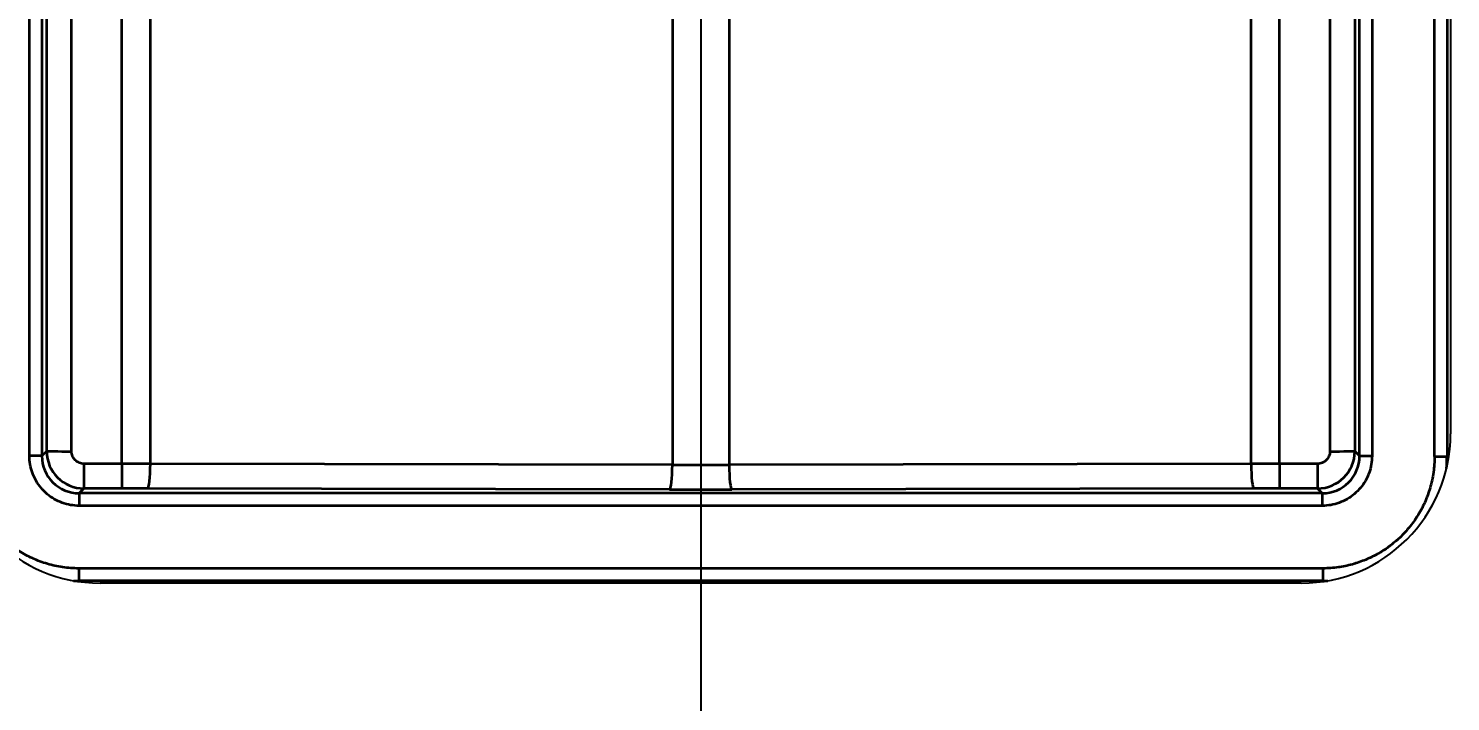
# Model space of a CAD drawing. Header units: millimetres. Extents: x 68 to 2000, y 100 to 2870.
# Drawn here: x 522.4 to 579.6, y 1715.8 to 1742.9 of the extents above; entities that cross this region are included whole.
import ezdxf

# ---------------------------------------------------------------- set-up
doc = ezdxf.new("R2010")
doc.units = ezdxf.units.MM
doc.header["$LTSCALE"] = 10
for name, color, linetype, lineweight in [('_Sichtbarkanten', 7, 'Continuous', 25), ('Bemaßung (ISO)', 7, 'Continuous', 25), ('Sichtbar schmal (ISO)', 7, 'Continuous', 35)]:
    doc.layers.add(name, color=color, linetype=linetype, lineweight=lineweight)
doc.styles.add('Notiztext (DIN)', font='verdana.ttf')
doc.dimstyles.new('Standard (DIN)', dxfattribs={"dimscale": 10, "dimtxt": 2.5, "dimasz": 2.5, "dimexe": 2, "dimexo": 4, "dimgap": 0.5, "dimtad": 1, "dimdec": 1, "dimrnd": 1e-08, "dimtxsty": 'Notiztext (DIN)', "dimcen": 0.09, "dimclrd": 256, "dimclre": 256, "dimclrt": 256, "dimadec": 0, "dimazin": 2, "dimtfac": 1, "dimtmove": 0, "dimatfit": 3, "dimfxl": 0, "dimtolj": 1, "dimtzin": 0, "dimlwd": -1, "dimlwe": -1, "dimarcsym": 0})

# ---------------------------------------------------------------- blocks, each defined once
blk = doc.blocks.new('*D75')
at = {"layer": 'Bemaßung (ISO)', "transparency": 16777216}
for p, q in [((549.429, 1980.97), (549.429, 1443.321)), ((489.279, 1583.67), (489.279, 1443.321)), ((464.279, 1463.321), (439.279, 1463.321)), ((489.279, 1463.321), (514.279, 1463.321)), ((514.279, 1463.321), (524.429, 1463.321)), ((549.429, 1463.321), (524.429, 1463.321)), ((574.429, 1463.321), (599.429, 1463.321))]:
    blk.add_line(p, q, dxfattribs=at)
for points in [[(464.279, 1467.488), (464.279, 1459.154), (489.279, 1463.321)], [(574.429, 1467.488), (574.429, 1459.154), (549.429, 1463.321)]]:
    blk.add_solid(points, dxfattribs=at)
at = {"layer": 'Defpoints', "color": 0, "transparency": 16777216}
for p in [(549.429, 2020.97), (489.279, 1623.67), (549.429, 1463.321)]:
    blk.add_point(p, dxfattribs=at)
at = {"layer": 'Bemaßung (ISO)', "transparency": 16777216, "insert": (499.778, 1494.345), "char_height": 25, "attachment_point": 1, "style": 'Notiztext (DIN)'}
blk.add_mtext('\\A1;60', dxfattribs=at)
blk = doc.blocks.new('*D78')
at = {"layer": 'Bemaßung (ISO)', "transparency": 16777216}
for p, q in [((484.438, 2423.661), (377.204, 2423.661)), ((397.204, 1748.679), (397.204, 2398.661)), ((484.438, 1723.679), (377.204, 1723.679))]:
    blk.add_line(p, q, dxfattribs=at)
for points in [[(393.038, 2398.661), (401.371, 2398.661), (397.204, 2423.661)], [(393.038, 1748.679), (401.371, 1748.679), (397.204, 1723.679)]]:
    blk.add_solid(points, dxfattribs=at)
at = {"layer": 'Defpoints', "color": 0, "transparency": 16777216}
for p in [(397.204, 2423.661), (524.438, 2423.661), (524.438, 1723.679)]:
    blk.add_point(p, dxfattribs=at)
at = {"layer": 'Bemaßung (ISO)', "transparency": 16777216, "insert": (366.18, 2043.306), "char_height": 25, "attachment_point": 1, "rotation": 90, "style": 'Notiztext (DIN)'}
blk.add_mtext('\\A1;700', dxfattribs=at)
blk = doc.blocks.new('*D80')
at = {"layer": 'Bemaßung (ISO)', "transparency": 16777216}
for p, q in [((522.438, 1685.678), (522.438, 1516.968)), ((576.421, 1685.678), (576.421, 1516.968)), ((497.438, 1536.968), (472.438, 1536.968)), ((522.438, 1536.968), (576.421, 1536.968)), ((601.421, 1536.968), (626.421, 1536.968))]:
    blk.add_line(p, q, dxfattribs=at)
for points in [[(497.438, 1541.134), (497.438, 1532.801), (522.438, 1536.968)], [(601.421, 1541.134), (601.421, 1532.801), (576.421, 1536.968)]]:
    blk.add_solid(points, dxfattribs=at)
at = {"layer": 'Defpoints', "color": 0, "transparency": 16777216}
for p in [(522.438, 1725.678), (576.421, 1725.678), (576.421, 1536.968)]:
    blk.add_point(p, dxfattribs=at)
at = {"layer": 'Bemaßung (ISO)', "transparency": 16777216, "insert": (529.97, 1567.488), "char_height": 25, "attachment_point": 1, "style": 'Notiztext (DIN)'}
blk.add_mtext('\\A1;54', dxfattribs=at)

msp = doc.modelspace()

# ---------------------------------------------------------------- linework, layer by layer
at = {"layer": '_Sichtbarkanten'}
for p, q in [((579.579, 2420.77), (579.579, 1726.57)), ((573.579, 1720.57), (525.279, 1720.57))]:
    msp.add_line(p, q, dxfattribs=at)
for centre, start, end in [((525.279, 1726.57), 180, 270), ((573.579, 1726.57), 270, 0)]:
    msp.add_arc(centre, 6, start, end, dxfattribs=at)
at = {"layer": 'Sichtbar schmal (ISO)'}
for p, q in [((522.438, 1725.678), (522.438, 2421.662)), ((522.938, 2421.662), (522.938, 1725.678)), ((575.921, 1725.678), (575.921, 2421.662)), ((576.421, 2421.662), (576.421, 1725.678)), ((578.938, 1725.661), (578.938, 2421.679)), ((579.438, 2421.679), (579.438, 1725.661)), ((523.13, 1725.87), (523.153, 1976.053)), ((524.13, 1725.865), (524.153, 1976.048)), ((574.706, 1976.048), (574.729, 1725.865)), ((575.706, 1976.053), (575.729, 1725.87)), ((526.157, 1725.365), (526.157, 1758.991)), ((527.298, 1725.364), (527.298, 1758.991)), ((571.561, 1725.364), (571.561, 1758.991)), ((572.702, 1725.365), (572.702, 1758.991)), ((548.288, 1743.576), (548.288, 1725.322)), ((550.571, 1743.576), (550.571, 1725.322)), ((523.13, 1725.87), (522.938, 1725.678)), ((575.921, 1725.678), (575.729, 1725.87)), ((522.938, 1725.678), (522.438, 1725.678)), ((526.157, 1725.365), (524.63, 1725.365)), ((524.63, 1725.365), (524.63, 1724.371)), ((526.157, 1725.365), (526.157, 1724.371)), ((548.288, 1725.322), (527.298, 1725.364)), ((571.561, 1725.364), (550.571, 1725.322)), ((574.229, 1725.365), (572.702, 1725.365)), ((572.702, 1725.365), (572.702, 1724.371)), ((574.229, 1725.365), (574.229, 1724.371)), ((575.921, 1725.678), (576.421, 1725.678)), ((578.938, 1725.661), (579.438, 1725.661)), ((579.438, 1725.661), (579.5, 1725.598)), ((524.63, 1724.371), (524.438, 1724.178)), ((574.421, 1724.178), (524.438, 1724.178)), ((524.438, 1724.178), (524.438, 1723.679)), ((526.157, 1724.371), (524.63, 1724.371)), ((548.174, 1724.328), (527.184, 1724.37)), ((571.675, 1724.37), (550.685, 1724.328)), ((574.229, 1724.371), (572.702, 1724.371)), ((574.421, 1724.178), (574.229, 1724.371)), ((574.421, 1724.178), (574.421, 1723.679)), ((574.421, 1723.679), (524.438, 1723.679)), ((524.394, 1720.635), (524.42, 1720.661)), ((574.439, 1721.161), (524.42, 1721.161)), ((524.42, 1721.161), (524.42, 1720.661)), ((574.439, 1720.661), (524.42, 1720.661)), ((574.439, 1721.161), (574.439, 1720.661)), ((574.439, 1720.661), (574.465, 1720.635))]:
    msp.add_line(p, q, dxfattribs=at)
for centre, major_axis, ratio, start_param, end_param in [((524.13, 1725.87), (-1, 0), 0.005236, 0.017454, 1.570797), ((524.63, 1725.871), (-0.971, 1.143), 0.999883, 0.866451, 2.437004), ((574.229, 1725.871), (-0.971, -1.143), 0.999883, 0.704588, 2.275142), ((574.729, 1725.87), (1, 0), 0.005236, 4.712389, 6.265732), ((524.438, 1725.679), (-1.071, -1.051), 0.999502, 5.507051, 7.077545), ((526.157, 1725.213), (-9.998, 0), 0.015185, 4.597998, 4.712389), ((527.184, 1725.369), (-0.002, -1), 0.11413, 0.017568, 1.565823), ((548.174, 1725.327), (-0.002, -1), 0.11413, 0.017568, 1.565823), ((549.429, 1725.518), (-9.997, 0), 0.01972, 1.456394, 1.685199), ((550.685, 1725.327), (0.002, -1), 0.11413, 4.717362, 6.265617), ((572.702, 1725.213), (-9.998, 0), 0.015186, 4.712389, 4.82678), ((571.675, 1725.369), (0.002, -1), 0.11413, 4.717362, 6.265617), ((574.42, 1725.679), (-1.061, 1.061), 0.999492, 2.356403, 3.926894), ((574.437, 1725.662), (-3.537, 3.536), 0.999752, 3.828524, 3.926737), ((526.157, 1724.214), (-8.998, 0), 0.017452, 4.597994, 4.712388), ((549.429, 1724.518), (-10.997, 0), 0.017452, 1.4564, 1.685193), ((572.702, 1724.214), (-8.998, 0), 0.017452, 4.71239, 4.826784), ((524.422, 1725.662), (-3.537, -3.536), 0.999752, 0.743601, 0.785298), ((574.437, 1725.662), (-3.537, 3.536), 0.999752, 2.356257, 2.397954)]:
    msp.add_ellipse(centre, major_axis=major_axis, ratio=ratio, start_param=start_param, end_param=end_param, dxfattribs=at)
for points in [[(524.63, 1725.365), (524.597, 1725.365), (524.532, 1725.372), (524.437, 1725.4), (524.35, 1725.447), (524.274, 1725.509), (524.212, 1725.586), (524.165, 1725.673), (524.137, 1725.767), (524.13, 1725.832), (524.13, 1725.865)], [(574.729, 1725.865), (574.729, 1725.832), (574.722, 1725.767), (574.694, 1725.673), (574.647, 1725.586), (574.585, 1725.509), (574.508, 1725.447), (574.421, 1725.4), (574.327, 1725.372), (574.262, 1725.365), (574.229, 1725.365)]]:
    msp.add_open_spline(points, degree=3, dxfattribs=at)
for points, knots in [([(524.42, 1721.161), (524.206, 1721.161), (523.994, 1721.176), (523.783, 1721.206), (523.78, 1721.207), (523.776, 1721.208), (523.772, 1721.208), (523.565, 1721.238), (523.36, 1721.283), (523.158, 1721.342), (522.956, 1721.401), (522.758, 1721.474), (522.567, 1721.561), (522.562, 1721.563), (522.558, 1721.565), (522.554, 1721.567), (522.367, 1721.652), (522.186, 1721.75), (522.012, 1721.86), (522.004, 1721.865), (521.997, 1721.87), (521.989, 1721.875), (521.82, 1721.983), (521.658, 1722.103), (521.505, 1722.233), (521.494, 1722.242), (521.484, 1722.251), (521.474, 1722.26), (521.325, 1722.389), (521.185, 1722.527), (521.055, 1722.674), (521.043, 1722.688), (521.031, 1722.701), (521.019, 1722.714), (520.893, 1722.86), (520.776, 1723.014), (520.67, 1723.174), (520.658, 1723.192), (520.646, 1723.211), (520.634, 1723.229), (520.533, 1723.387), (520.441, 1723.552), (520.36, 1723.721), (520.349, 1723.745), (520.337, 1723.77), (520.326, 1723.794), (520.248, 1723.966), (520.18, 1724.143), (520.124, 1724.324), (520.116, 1724.348), (520.109, 1724.372), (520.102, 1724.397), (520.046, 1724.588), (520.003, 1724.782), (519.973, 1724.978), (519.971, 1724.993), (519.968, 1725.008), (519.966, 1725.024), (519.936, 1725.235), (519.921, 1725.447), (519.921, 1725.661)], [0, 0, 0, 0, 0.090909, 0.090909, 0.090909, 0.092583, 0.092583, 0.092583, 0.181555, 0.181555, 0.181555, 0.2707, 0.2707, 0.2707, 0.272727, 0.272727, 0.272727, 0.359761, 0.359761, 0.359761, 0.363636, 0.363636, 0.363636, 0.448839, 0.448839, 0.448839, 0.454545, 0.454545, 0.454545, 0.53792, 0.53792, 0.53792, 0.545455, 0.545455, 0.545455, 0.627084, 0.627084, 0.627084, 0.636364, 0.636364, 0.636364, 0.715901, 0.715901, 0.715901, 0.727273, 0.727273, 0.727273, 0.807431, 0.807431, 0.807431, 0.818182, 0.818182, 0.818182, 0.902459, 0.902459, 0.902459, 0.909091, 0.909091, 0.909091, 1, 1, 1, 1]), ([(524.438, 1723.679), (524.323, 1723.679), (524.208, 1723.688), (524.094, 1723.708), (523.98, 1723.728), (523.866, 1723.758), (523.755, 1723.799), (523.645, 1723.839), (523.538, 1723.889), (523.436, 1723.947), (523.335, 1724.006), (523.24, 1724.073), (523.151, 1724.148), (523.062, 1724.222), (522.98, 1724.305), (522.905, 1724.394), (522.83, 1724.483), (522.763, 1724.579), (522.705, 1724.681), (522.646, 1724.782), (522.596, 1724.89), (522.557, 1725), (522.517, 1725.11), (522.487, 1725.224), (522.467, 1725.337), (522.448, 1725.451), (522.438, 1725.564), (522.438, 1725.678)], [0, 0, 0, 0, 0.111111, 0.111111, 0.111111, 0.222222, 0.222222, 0.222222, 0.333333, 0.333333, 0.333333, 0.444444, 0.444444, 0.444444, 0.555556, 0.555556, 0.555556, 0.666667, 0.666667, 0.666667, 0.777778, 0.777778, 0.777778, 0.888889, 0.888889, 0.888889, 1, 1, 1, 1]), ([(576.421, 1725.678), (576.421, 1725.564), (576.411, 1725.451), (576.392, 1725.337), (576.372, 1725.224), (576.342, 1725.11), (576.302, 1725), (576.263, 1724.89), (576.213, 1724.782), (576.154, 1724.681), (576.096, 1724.579), (576.028, 1724.483), (575.954, 1724.394), (575.879, 1724.305), (575.797, 1724.222), (575.708, 1724.148), (575.619, 1724.073), (575.524, 1724.006), (575.422, 1723.947), (575.321, 1723.889), (575.214, 1723.839), (575.104, 1723.799), (574.993, 1723.758), (574.879, 1723.728), (574.765, 1723.708), (574.65, 1723.688), (574.536, 1723.679), (574.421, 1723.679)], [0, 0, 0, 0, 0.111111, 0.111111, 0.111111, 0.222222, 0.222222, 0.222222, 0.333333, 0.333333, 0.333333, 0.444444, 0.444444, 0.444444, 0.555556, 0.555556, 0.555556, 0.666667, 0.666667, 0.666667, 0.777778, 0.777778, 0.777778, 0.888889, 0.888889, 0.888889, 1, 1, 1, 1]), ([(578.938, 1725.661), (578.938, 1725.447), (578.923, 1725.235), (578.893, 1725.024), (578.892, 1725.02), (578.892, 1725.016), (578.891, 1725.013), (578.861, 1724.806), (578.816, 1724.601), (578.758, 1724.399), (578.699, 1724.197), (578.626, 1723.999), (578.539, 1723.808), (578.537, 1723.803), (578.535, 1723.799), (578.533, 1723.794), (578.448, 1723.607), (578.35, 1723.426), (578.24, 1723.253), (578.235, 1723.245), (578.23, 1723.237), (578.225, 1723.229), (578.116, 1723.06), (577.996, 1722.898), (577.866, 1722.746), (577.857, 1722.735), (577.848, 1722.725), (577.84, 1722.714), (577.711, 1722.566), (577.572, 1722.426), (577.426, 1722.295), (577.412, 1722.283), (577.399, 1722.272), (577.385, 1722.26), (577.24, 1722.134), (577.086, 1722.017), (576.926, 1721.911), (576.907, 1721.899), (576.889, 1721.887), (576.87, 1721.875), (576.712, 1721.773), (576.548, 1721.682), (576.379, 1721.601), (576.354, 1721.589), (576.33, 1721.578), (576.305, 1721.567), (576.133, 1721.488), (575.956, 1721.421), (575.776, 1721.364), (575.751, 1721.357), (575.727, 1721.349), (575.703, 1721.342), (575.512, 1721.286), (575.317, 1721.243), (575.122, 1721.213), (575.106, 1721.211), (575.091, 1721.209), (575.075, 1721.206), (574.864, 1721.176), (574.653, 1721.161), (574.439, 1721.161)], [0, 0, 0, 0, 0.090909, 0.090909, 0.090909, 0.092526, 0.092526, 0.092526, 0.181474, 0.181474, 0.181474, 0.270619, 0.270619, 0.270619, 0.272727, 0.272727, 0.272727, 0.359674, 0.359674, 0.359674, 0.363636, 0.363636, 0.363636, 0.448748, 0.448748, 0.448748, 0.454545, 0.454545, 0.454545, 0.537825, 0.537825, 0.537825, 0.545455, 0.545455, 0.545455, 0.626977, 0.626977, 0.626977, 0.636364, 0.636364, 0.636364, 0.715799, 0.715799, 0.715799, 0.727273, 0.727273, 0.727273, 0.807392, 0.807392, 0.807392, 0.818182, 0.818182, 0.818182, 0.902461, 0.902461, 0.902461, 0.909091, 0.909091, 0.909091, 1, 1, 1, 1])]:
    msp.add_open_spline(points, degree=3, knots=knots, dxfattribs=at)

# ---------------------------------------------------------------- dimensions: what is measured, and where the dimension line sits
at = {"layer": 'Bemaßung (ISO)'}
for base, p1, p2, angle, override, picture, middle in [((397.204, 2423.661), (524.438, 1723.679), (524.438, 2423.661), 90, {"dimdec": 1, "dimtp": 0, "dimtm": 0, "dimtdec": 2, "dimtofl": 0, "dimatfit": 1}, '*D78', (397.204, 2073.67)), ((549.429, 1463.321), (489.279, 1623.67), (549.429, 2020.97), 180, {"dimdec": 0, "dimtp": 0, "dimtm": 0, "dimtdec": 0, "dimtofl": 0}, '*D75', (519.354, 1463.321))]:
    dim = msp.add_linear_dim(base=base, p1=p1, p2=p2, angle=angle, dimstyle='Standard (DIN)', override=override, dxfattribs=at)
    dim.commit()
    dim.dimension.update_dxf_attribs({"geometry": picture, "text_midpoint": middle, "dimtype": 160})
dim = msp.add_linear_dim(base=(576.421, 1536.968), p1=(522.438, 1725.678), p2=(576.421, 1725.678), dimstyle='Standard (DIN)', override={"dimdec": 1, "dimtp": 0, "dimtm": 0, "dimtdec": 2, "dimtofl": 1, "dimatfit": 1}, dxfattribs=at)
dim.commit()
dim.dimension.update_dxf_attribs({"geometry": '*D80', "text_midpoint": (549.429, 1536.968), "dimtype": 160})

doc.saveas('drawing.dxf')
